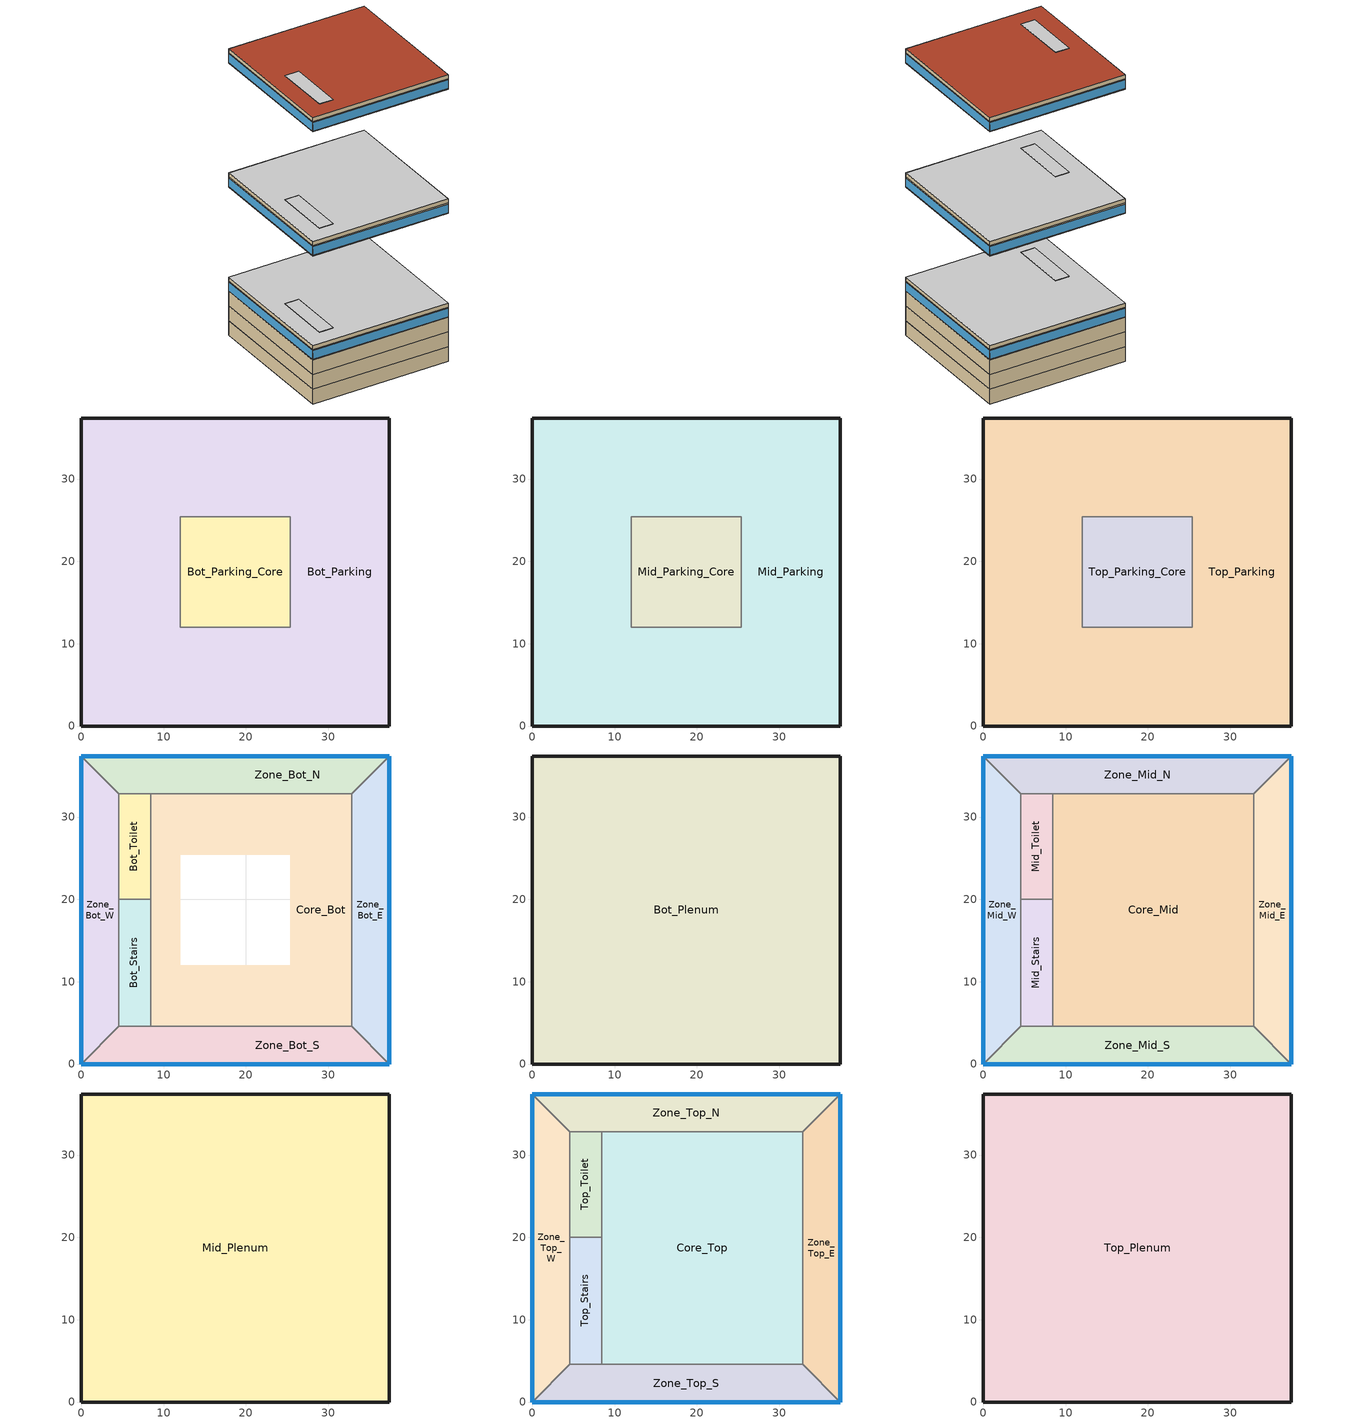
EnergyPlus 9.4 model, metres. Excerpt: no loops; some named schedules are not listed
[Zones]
Bot_Parking
 floor ground (SGP_Car_Park_Floor): 0,0 0,37.42 12,37.42 12,0 z0; 25.42,0 25.42,37.42 37.42,37.42 37.42,0 z0; 12,25.42 12,37.42 25.42,37.42 25.42,25.42 z0; 12,0 12,12 25.42,12 25.42,0 z0
 wall outside (SGP_Car_Park_Wall): 0,0 37.42,0 37.42,37.42 0,37.42 0,0 z0:4
 wall to Bot_Parking_Core (SGP_Infrared_Wall): 12,12 25.42,12 25.42,25.42 12,25.42 12,12 z0:4
 ceiling to Mid_Parking (SGP_Car_Park_Floor): 0,37.42 0,0 12,0 12,37.42 z4; 25.42,37.42 25.42,0 37.42,0 37.42,37.42 z4; 12,12 12,0 25.42,0 25.42,12 z4; 12,37.42 12,25.42 25.42,25.42 25.42,37.42 z4
Bot_Parking_Core
 floor ground (SGP_Car_Park_Floor): 12,12 12,25.42 25.42,25.42 25.42,12 z0
 wall to Bot_Parking (SGP_Infrared_Wall): 12,12 25.42,12 25.42,25.42 12,25.42 12,12 z0:4
 ceiling to Mid_Parking (SGP_Car_Park_Floor): 12,25.42 12,12 25.42,12 25.42,25.42 z4
Mid_Parking
 floor to Bot_Parking (SGP_Car_Park_Floor): 0,0 0,37.42 12,37.42 12,0 z4; 25.42,0 25.42,37.42 37.42,37.42 37.42,0 z4; 12,25.42 12,37.42 25.42,37.42 25.42,25.42 z4; 12,0 12,12 25.42,12 25.42,0 z4
 wall outside (SGP_Car_Park_Wall): 0,0 37.42,0 37.42,37.42 0,37.42 0,0 z4:8
 wall to Mid_Parking_Core (SGP_Infrared_Wall): 12,12 25.42,12 25.42,25.42 12,25.42 12,12 z4:8
 ceiling to Top_Parking (SGP_Car_Park_Floor): 0,37.42 0,0 12,0 12,37.42 z8; 25.42,37.42 25.42,0 37.42,0 37.42,37.42 z8; 12,12 12,0 25.42,0 25.42,12 z8; 12,37.42 12,25.42 25.42,25.42 25.42,37.42 z8
Mid_Parking_Core
 floor to Bot_Parking (SGP_Car_Park_Floor): 12,12 12,25.42 25.42,25.42 25.42,12 z4
 wall to Mid_Parking (SGP_Infrared_Wall): 12,12 25.42,12 25.42,25.42 12,25.42 12,12 z4:8
 ceiling to Top_Parking (SGP_Car_Park_Floor): 12,25.42 12,12 25.42,12 25.42,25.42 z8
Top_Parking
 floor to Mid_Parking (SGP_Car_Park_Floor): 0,0 0,37.42 12,37.42 12,0 z8; 25.42,0 25.42,37.42 37.42,37.42 37.42,0 z8; 12,25.42 12,37.42 25.42,37.42 25.42,25.42 z8; 12,0 12,12 25.42,12 25.42,0 z8
 wall outside (SGP_Car_Park_Wall): 0,0 37.42,0 37.42,37.42 0,37.42 0,0 z8:12
 wall to Top_Parking_Core (SGP_Infrared_Wall): 12,12 25.42,12 25.42,25.42 12,25.42 12,12 z8:12
Top_Parking_Core
 floor to Mid_Parking (SGP_Car_Park_Floor): 12,12 12,25.42 25.42,25.42 25.42,12 z8
 wall to Top_Parking (SGP_Infrared_Wall): 12,12 25.42,12 25.42,25.42 12,25.42 12,12 z8:12
 ceiling to Core_Bot (SGP_Car_Park_Floor): 12,25.42 12,12 25.42,12 25.42,25.42 z12
Core_Bot
 floor to Top_Parking (SGP_Floor_Radiant): 12,32.84 12,4.57 8.46,4.57 8.46,32.84 z12; 32.84,32.84 32.84,4.57 25.42,4.57 25.42,32.84 z12; 25.42,12 25.42,4.57 12,4.57 12,12 z12; 25.42,32.84 25.42,25.42 12,25.42 12,32.84 z12
 wall to Zone_Bot_S (SGP_Infrared_Wall): 8.46,4.57 32.84,4.57 z12:14.8
 wall to Zone_Bot_N (SGP_Infrared_Wall): 32.84,32.84 8.46,32.84 z12:14.8
 wall to Zone_Bot_E (SGP_Infrared_Wall): 32.84,4.57 32.84,32.84 z12:14.8
 ceiling to Bot_Plenum (SGP_Drop_Ceiling_Radiant): 8.46,32.84 8.46,4.57 32.84,4.57 32.84,32.84 z14.8
Zone_Bot_N
 floor to Top_Parking (SGP_Floor_Radiant): 37.42,37.42 32.84,32.84 16.08,32.84 16.08,37.42 z12; 16.08,37.42 16.08,32.84 4.57,32.84 0,37.42 z12
 wall outside (SGP_Exterior_Wall): 37.42,37.42 0,37.42 z12:14.8
 wall to Zone_Bot_W (SGP_Infrared_Wall): 0,37.42 4.57,32.84 z12:14.8
 wall to Zone_Bot_E (SGP_Infrared_Wall): 32.84,32.84 37.42,37.42 z12:14.8
 window (SGP_SinglepaneWindow): 37.42,37.42 0,37.42 z12.2:14.5
 ceiling to Bot_Plenum (SGP_Drop_Ceiling_Radiant): 0,37.42 4.57,32.84 32.84,32.84 37.42,37.42 z14.8
Zone_Bot_E
 floor to Top_Parking (SGP_Floor_Radiant): 37.42,37.42 37.42,0 32.84,4.57 32.84,32.84 z12
 wall outside (SGP_Exterior_Wall): 37.42,0 37.42,37.42 z12:14.8
 wall to Zone_Bot_S (SGP_Infrared_Wall): 32.84,4.57 37.42,0 z12:14.8
 window (SGP_DoublepaneWindow): 37.42,0 37.42,37.42 z12.2:14.5
 ceiling to Bot_Plenum (SGP_Drop_Ceiling_Radiant): 32.84,32.84 32.84,4.57 37.42,0 37.42,37.42 z14.8
Zone_Bot_S
 floor to Top_Parking (SGP_Floor_Radiant): 16.08,4.57 16.08,0 0,0 4.57,4.57 z12; 32.84,4.57 37.42,0 16.08,0 16.08,4.57 z12
 wall outside (SGP_Exterior_Wall): 0,0 37.42,0 z12:14.8
 wall to Zone_Bot_W (SGP_Infrared_Wall): 4.57,4.57 0,0 z12:14.8
 window (SGP_SinglepaneWindow): 0,0 37.42,0 z12.2:14.5
 ceiling to Bot_Plenum (SGP_Drop_Ceiling_Radiant): 4.57,4.57 0,0 37.42,0 32.84,4.57 z14.8
Zone_Bot_W
 floor to Top_Parking (SGP_Floor_Radiant): 4.57,32.84 4.57,4.57 0,0 0,37.42 z12
 wall outside (SGP_Exterior_Wall): 0,37.42 0,0 z12:14.8
 window (SGP_DoublepaneWindow): 0,37.42 0,0 z12.2:14.5
 ceiling to Bot_Plenum (SGP_Drop_Ceiling_Radiant): 0,37.42 0,0 4.57,4.57 4.57,32.84 z14.8
Bot_Toilet
 floor to Top_Parking (SGP_Floor): 8.46,32.84 8.46,19.99 4.57,19.99 4.57,32.84 z12
 wall to Bot_Stairs (SGP_Brick_Wall): 4.57,19.99 8.46,19.99 z12:14.8
 wall to Zone_Bot_N (SGP_Brick_Wall): 8.46,32.84 4.57,32.84 z12:14.8
 wall to Core_Bot (SGP_Brick_Wall): 8.46,19.99 8.46,32.84 z12:14.8
 wall to Zone_Bot_W (SGP_Brick_Wall): 4.57,32.84 4.57,19.99 z12:14.8
 ceiling to Bot_Plenum (SGP_Ceiling): 4.57,32.84 4.57,19.99 8.46,19.99 8.46,32.84 z14.8
Bot_Stairs
 floor to Top_Parking (SGP_Floor): 8.46,19.99 8.46,4.57 4.57,4.57 4.57,19.99 z12
 wall to Zone_Bot_S (SGP_Brick_Wall): 4.57,4.57 8.46,4.57 z12:14.8
 wall to Core_Bot (SGP_Brick_Wall): 8.46,4.57 8.46,19.99 z12:14.8
 wall to Zone_Bot_W (SGP_Brick_Wall): 4.57,19.99 4.57,4.57 z12:14.8
 wall to Bot_Plenum (SGP_Brick_Wall): 4.57,4.57 8.46,4.57 8.46,19.99 4.57,19.99 4.57,4.57 z14.8:15.9
 ceiling to Bot_Plenum (SGP_Ceiling): 4.57,19.99 4.57,4.57 8.46,4.57 8.46,19.99 z15.9
Bot_Plenum
 wall outside (SGP_Exterior_Wall): 37.42,37.42 0,37.42 0,0 37.42,0 37.42,37.42 z14.8:15.9
 ceiling adiabatic (SGP_Ceiling): 0,37.42 0,0 37.42,0 37.42,37.42 z15.9
Core_Mid
 floor adiabatic (SGP_Floor_Radiant): 32.84,32.84 32.84,4.57 8.46,4.57 8.46,32.84 z40.46
 wall to Zone_Mid_S (SGP_Infrared_Wall): 8.46,4.57 32.84,4.57 z40.46:43.26
 wall to Zone_Mid_N (SGP_Infrared_Wall): 32.84,32.84 8.46,32.84 z40.46:43.26
 wall to Zone_Mid_E (SGP_Infrared_Wall): 32.84,4.57 32.84,32.84 z40.46:43.26
 ceiling to Mid_Plenum (SGP_Drop_Ceiling_Radiant): 8.46,32.84 8.46,4.57 32.84,4.57 32.84,32.84 z43.26
Zone_Mid_N
 floor adiabatic (SGP_Floor_Radiant): 37.42,37.42 32.84,32.84 4.57,32.84 0,37.42 z40.46
 wall outside (SGP_Exterior_Wall): 37.42,37.42 0,37.42 z40.46:43.26
 wall to Zone_Mid_W (SGP_Infrared_Wall): 0,37.42 4.57,32.84 z40.46:43.26
 wall to Zone_Mid_E (SGP_Infrared_Wall): 32.84,32.84 37.42,37.42 z40.46:43.26
 window (SGP_SinglepaneWindow): 37.42,37.42 0,37.42 z40.66:42.96
 ceiling to Mid_Plenum (SGP_Drop_Ceiling_Radiant): 0,37.42 4.57,32.84 32.84,32.84 37.42,37.42 z43.26
Zone_Mid_E
 floor adiabatic (SGP_Floor_Radiant): 37.42,37.42 37.42,0 32.84,4.57 32.84,32.84 z40.46
 wall outside (SGP_Exterior_Wall): 37.42,0 37.42,37.42 z40.46:43.26
 wall to Zone_Mid_S (SGP_Infrared_Wall): 32.84,4.57 37.42,0 z40.46:43.26
 window (SGP_DoublepaneWindow): 37.42,0 37.42,37.42 z40.66:42.96
 ceiling to Mid_Plenum (SGP_Drop_Ceiling_Radiant): 32.84,32.84 32.84,4.57 37.42,0 37.42,37.42 z43.26
Zone_Mid_S
 floor adiabatic (SGP_Floor_Radiant): 32.84,4.57 37.42,0 0,0 4.57,4.57 z40.46
 wall outside (SGP_Exterior_Wall): 0,0 37.42,0 z40.46:43.26
 wall to Zone_Mid_W (SGP_Infrared_Wall): 4.57,4.57 0,0 z40.46:43.26
 window (SGP_SinglepaneWindow): 0,0 37.42,0 z40.66:42.96
 ceiling to Mid_Plenum (SGP_Drop_Ceiling_Radiant): 4.57,4.57 0,0 37.42,0 32.84,4.57 z43.26
Zone_Mid_W
 floor adiabatic (SGP_Floor_Radiant): 4.57,32.84 4.57,4.57 0,0 0,37.42 z40.46
 wall outside (SGP_Exterior_Wall): 0,37.42 0,0 z40.46:43.26
 window (SGP_DoublepaneWindow): 0,37.42 0,0 z40.66:42.96
 ceiling to Mid_Plenum (SGP_Drop_Ceiling_Radiant): 0,37.42 0,0 4.57,4.57 4.57,32.84 z43.26
Mid_Toilet
 floor adiabatic (SGP_Floor): 8.46,32.84 8.46,19.99 4.57,19.99 4.57,32.84 z40.46
 wall to Mid_Stairs (SGP_Brick_Wall): 4.57,19.99 8.46,19.99 z40.46:43.26
 wall to Zone_Mid_N (SGP_Brick_Wall): 8.46,32.84 4.57,32.84 z40.46:43.26
 wall to Core_Mid (SGP_Brick_Wall): 8.46,19.99 8.46,32.84 z40.46:43.26
 wall to Zone_Mid_W (SGP_Brick_Wall): 4.57,32.84 4.57,19.99 z40.46:43.26
 ceiling to Mid_Plenum (SGP_Ceiling): 4.57,32.84 4.57,19.99 8.46,19.99 8.46,32.84 z43.26
Mid_Stairs
 floor adiabatic (SGP_Floor): 8.46,19.99 8.46,4.57 4.57,4.57 4.57,19.99 z40.46
 wall to Zone_Mid_S (SGP_Brick_Wall): 4.57,4.57 8.46,4.57 z40.46:43.26
 wall to Core_Mid (SGP_Brick_Wall): 8.46,4.57 8.46,19.99 z40.46:43.26
 wall to Zone_Mid_W (SGP_Brick_Wall): 4.57,19.99 4.57,4.57 z40.46:43.26
 wall to Mid_Plenum (SGP_Brick_Wall): 4.57,4.57 8.46,4.57 8.46,19.99 4.57,19.99 4.57,4.57 z43.26:44.36
 ceiling to Mid_Plenum (SGP_Ceiling): 4.57,19.99 4.57,4.57 8.46,4.57 8.46,19.99 z44.36
Mid_Plenum
 wall outside (SGP_Exterior_Wall): 37.42,37.42 0,37.42 0,0 37.42,0 37.42,37.42 z43.26:44.36
 ceiling adiabatic (SGP_Ceiling): 0,37.42 0,0 37.42,0 37.42,37.42 z44.36
Core_Top
 floor adiabatic (SGP_Floor_Radiant): 32.84,32.84 32.84,4.57 8.46,4.57 8.46,32.84 z74.4
 wall to Zone_Top_S (SGP_Infrared_Wall): 8.46,4.57 32.84,4.57 z74.4:77.2
 wall to Zone_Top_N (SGP_Infrared_Wall): 32.84,32.84 8.46,32.84 z74.4:77.2
 wall to Zone_Top_E (SGP_Infrared_Wall): 32.84,4.57 32.84,32.84 z74.4:77.2
 ceiling to Top_Plenum (SGP_Drop_Ceiling_Radiant): 8.46,32.84 8.46,4.57 32.84,4.57 32.84,32.84 z77.2
Zone_Top_N
 floor adiabatic (SGP_Floor_Radiant): 37.42,37.42 32.84,32.84 4.57,32.84 0,37.42 z74.4
 wall outside (SGP_Exterior_Wall): 37.42,37.42 0,37.42 z74.4:77.2
 wall to Zone_Top_W (SGP_Infrared_Wall): 0,37.42 4.57,32.84 z74.4:77.2
 wall to Zone_Top_E (SGP_Infrared_Wall): 32.84,32.84 37.42,37.42 z74.4:77.2
 window (SGP_SinglepaneWindow): 37.42,37.42 0,37.42 z74.6:76.9
 ceiling to Top_Plenum (SGP_Drop_Ceiling_Radiant): 0,37.42 4.57,32.84 32.84,32.84 37.42,37.42 z77.2
Zone_Top_E
 floor adiabatic (SGP_Floor_Radiant): 37.42,37.42 37.42,0 32.84,4.57 32.84,32.84 z74.4
 wall outside (SGP_Exterior_Wall): 37.42,0 37.42,37.42 z74.4:77.2
 wall to Zone_Top_S (SGP_Infrared_Wall): 32.84,4.57 37.42,0 z74.4:77.2
 window (SGP_DoublepaneWindow): 37.42,0 37.42,37.42 z74.6:76.9
 ceiling to Top_Plenum (SGP_Drop_Ceiling_Radiant): 32.84,32.84 32.84,4.57 37.42,0 37.42,37.42 z77.2
Zone_Top_S
 floor adiabatic (SGP_Floor_Radiant): 32.84,4.57 37.42,0 0,0 4.57,4.57 z74.4
 wall outside (SGP_Exterior_Wall): 0,0 37.42,0 z74.4:77.2
 wall to Zone_Top_W (SGP_Infrared_Wall): 4.57,4.57 0,0 z74.4:77.2
 window (SGP_SinglepaneWindow): 0,0 37.42,0 z74.6:76.9
 ceiling to Top_Plenum (SGP_Drop_Ceiling_Radiant): 4.57,4.57 0,0 37.42,0 32.84,4.57 z77.2
Zone_Top_W
 floor adiabatic (SGP_Floor_Radiant): 4.57,32.84 4.57,4.57 0,0 0,37.42 z74.4
 wall outside (SGP_Exterior_Wall): 0,37.42 0,0 z74.4:77.2
 window (SGP_DoublepaneWindow): 0,37.42 0,0 z74.6:76.9
 ceiling to Top_Plenum (SGP_Drop_Ceiling_Radiant): 0,37.42 0,0 4.57,4.57 4.57,32.84 z77.2
Top_Toilet
 floor adiabatic (SGP_Floor): 8.46,32.84 8.46,19.99 4.57,19.99 4.57,32.84 z74.4
 wall to Top_Stairs (SGP_Brick_Wall): 4.57,19.99 8.46,19.99 z74.4:77.2
 wall to Zone_Top_N (SGP_Brick_Wall): 8.46,32.84 4.57,32.84 z74.4:77.2
 wall to Core_Top (SGP_Brick_Wall): 8.46,19.99 8.46,32.84 z74.4:77.2
 wall to Zone_Top_W (SGP_Brick_Wall): 4.57,32.84 4.57,19.99 z74.4:77.2
 ceiling to Top_Plenum (SGP_Ceiling): 4.57,32.84 4.57,19.99 8.46,19.99 8.46,32.84 z77.2
Top_Stairs
 floor adiabatic (SGP_Floor): 8.46,19.99 8.46,4.57 4.57,4.57 4.57,19.99 z74.4
 wall to Zone_Top_S (SGP_Brick_Wall): 4.57,4.57 8.46,4.57 z74.4:77.2
 wall to Core_Top (SGP_Brick_Wall): 8.46,4.57 8.46,19.99 z74.4:77.2
 wall to Zone_Top_W (SGP_Brick_Wall): 4.57,19.99 4.57,4.57 z74.4:77.2
 wall to Top_Plenum (SGP_Brick_Wall): 4.57,4.57 8.46,4.57 8.46,19.99 4.57,19.99 4.57,4.57 z77.2:78.3
 ceiling to Top_Plenum (SGP_Ceiling): 4.57,19.99 4.57,4.57 8.46,4.57 8.46,19.99 z78.3
Top_Plenum
 wall outside (SGP_Exterior_Wall): 0,0 37.42,0 37.42,37.42 0,37.42 0,0 z77.2:78.3
 roof outside (SGP_Roof): 0,37.42 0,0 37.42,0 37.42,37.42 z78.3
[Building]
Large_Office: North Axis {deg}=0; Terrain=City; Loads Convergence Tolerance Value {W}=0.04; Temperature Convergence Tolerance Value {deltaC}=0.2; Solar Distribution=FullInteriorAndExterior; Maximum Number of Warmup Days=40; Minimum Number of Warmup Days=6
[Site:Location]
Singapore_SGP_Design_Conditions: Latitude {deg}=1.37; Longitude {deg}=103.98; Time Zone {hr}=8; Elevation {m}=16
[SizingPeriod:DesignDay] Day of Month=21; Day Type=SummerDesignDay; Maximum Dry-Bulb Temperature {C}=33.3; Daily Dry-Bulb Temperature Range {deltaC}=5.5; Dry-Bulb Temperature Range Modifier Type=DefaultMultipliers; Humidity Condition Type=Wetbulb; Wetbulb or DewPoint at Maximum Dry-Bulb {C}=27.8; Barometric Pressure {Pa}=101133; Wind Speed {m/s}=4.1; Wind Direction {deg}=30; Rain Indicator=No; Snow Indicator=No; Daylight Saving Time Indicator=No; Solar Model Indicator=ASHRAEtau; ASHRAE Clear Sky Optical Depth for Beam Irradiance (taub)=0.494; ASHRAE Clear Sky Optical Depth for Diffuse Irradiance (taud)=2.03
Name | Month
SGP_Design_Day_Feb | 2
SGP_Design_Day_Apr | 4
SGP_Design_Day_Jun | 6
SGP_Design_Day_Aug | 8
[Site:GroundTemperature:BuildingSurface]
27.55, 28.03, 28.32, 28.42, 28.26, 27.88, 27.4, 26.92, 26.59, 26.51, 26.68, 27.05
[Site:WaterMainsTemperature]
Calculation Method=Correlation; Annual Average Outdoor Air Temperature {C}=26.98; Maximum Difference In Monthly Average Outdoor Air Temperatures {deltaC}=1.7
[Material] Thermal Absorptance=0.9
Name | Roughness | Thickness {m} | Conductivity {W/m-K} | Density {kg/m3} | Specific Heat {J/kg-K} | Solar Absorptance | Visible Absorptance
SGP_Aluminum_Shadow_Box_3mm | Smooth | 0.003 | 211 | 2672 | 900 | 0.7 | 0.7
SGP_Concrete_200mm | MediumRough | 0.2 | 1.442 | 2400 | 832 | 0.7 | 0.7
SGP_Concrete_150mm | MediumRough | 0.15 | 1.442 | 2400 | 832 | 0.7 | 0.7
SGP_Concrete_100mm | MediumRough | 0.1 | 1.442 | 2400 | 832 | 0.7 | 0.7
SGP_Exp_Polystyrene_50mm | MediumSmooth | 0.05 | 0.035 | 16 | 1210 | 0.7 | 0.7
SGP_Semi_Rigid_Insulation_75mm | MediumSmooth | 0.075 | 0.0335 | 180 | 840 | 0.7 | 0.7
SGP_Wood_150mm | MediumRough | 0.15 | 0.125 | 608 | 1210 | 0.7 | 0.7
SGP_Gypsum_Board_15mm | MediumRough | 0.015 | 0.17 | 880 | 1090 | 0.7 | 0.7
SGP_Cement_Sand_Screed_50mm | MediumRough | 0.05 | 0.533 | 1568 | 991 | 0.7 | 0.7
SGP_Covered_Brick_100mm | Rough | 0.1 | 0.807 | 1760 | 843 | 0.7 | 0.7
SGP_Glass_6mm | Smooth | 0.006 | 1.053 | 2500 | 840 | 0.7 | 0.7
SGP_Floor_Finishing | Smooth | 0.0016 | 0.17 | 1922 | 1250 | 0.5 | 0.5
Metal_Panel | MediumSmooth | 0.005 | 62 | 7580 | 485 | 0.5 | 0.5
[Material:NoMass]
SGP_Carpet: Roughness=VeryRough; Thermal Resistance {m2-K/W}=0.217; Thermal Absorptance=0.9; Solar Absorptance=0.7; Visible Absorptance=0.7
[Material:InfraredTransparent]
SGP_IRTMaterial
[Material:AirGap]
SGP_Air_Gap_150mm: Thermal Resistance {m2-K/W}=0.16
[WindowMaterial:Glazing] Optical Data Type=SpectralAverage; Thickness {m}=0.006; Infrared Transmittance at Normal Incidence=0; Front Side Infrared Hemispherical Emissivity=0.84; Conductivity {W/m-K}=0.9; Dirt Correction Factor for Solar and Visible Transmittance=1; Solar Diffusing=No; Young's modulus {Pa}=7.2e+10; Poisson's ratio=0.22
Name | Solar Transmittance at Normal Incidence | Front Side Solar Reflectance at Normal Incidence | Back Side Solar Reflectance at Normal Incidence | Visible Transmittance at Normal Incidence | Front Side Visible Reflectance at Normal Incidence | Back Side Visible Reflectance at Normal Incidence | Back Side Infrared Hemispherical Emissivity
SGP_Ref_D_Tint_6mm | 0.3 | 0.14 | 0.36 | 0.25 | 0.18 | 0.45 | 0.82
SGP_Ref_B_Clear_Lo_6mm | 0.15 | 0.22 | 0.38 | 0.2 | 0.23 | 0.33 | 0.58
SGP_Clear_6mm | 0.775 | 0.071 | 0.071 | 0.881 | 0.08 | 0.08 | 0.84
[WindowMaterial:Gas]
SGP_Argon_13mm: Gas Type=Argon; Thickness {m}=0.013
[Construction]
SGP_Exterior_Wall: SGP_Glass_6mm, SGP_Air_Gap_150mm, SGP_Aluminum_Shadow_Box_3mm, SGP_Semi_Rigid_Insulation_75mm
SGP_Car_Park_Wall: SGP_Concrete_150mm
SGP_Car_Park_Floor: SGP_Concrete_200mm
SGP_Infrared_Wall: SGP_IRTMaterial
SGP_SinglepaneWindow: SGP_Ref_D_Tint_6mm
SGP_DoublepaneWindow: SGP_Ref_B_Clear_Lo_6mm, SGP_Argon_13mm, SGP_Clear_6mm
SGP_Floor: SGP_Concrete_100mm, SGP_Carpet
SGP_Ceiling: SGP_Carpet, SGP_Concrete_100mm
SGP_Brick_Wall: SGP_Covered_Brick_100mm
SGP_InteriorFurnishings: SGP_Wood_150mm
SGP_Roof: SGP_Cement_Sand_Screed_50mm, SGP_Exp_Polystyrene_50mm, SGP_Concrete_200mm
[Construction:InternalSource]
SGP_Floor_Radiant: 2, 2, 1, 0.1524, 0, SGP_Concrete_100mm, SGP_Gypsum_Board_15mm, SGP_Floor_Finishing
SGP_Drop_Ceiling_Radiant: 1, 1, 1, 0.1524, 0, SGP_Semi_Rigid_Insulation_75mm, Metal_Panel
[Zone]
Name | Type | Multiplier | Ceiling Height {m} | Volume {m3} | Floor Area {m2} | Part of Total Floor Area
Core_Bot; Core_Top; Zone_Bot_N; Zone_Bot_E; Zone_Bot_S; Zone_Bot_W; Zone_Top_N; Zone_Top_E; Zone_Top_S; Zone_Top_W; Bot_Toilet; Bot_Stairs; Top_Toilet; Top_Stairs | 1 | 1 | AutoCalculate | AutoCalculate | AutoCalculate | Yes
Core_Mid; Zone_Mid_N; Zone_Mid_E; Zone_Mid_S; Zone_Mid_W; Mid_Toilet; Mid_Stairs | 1 | 15 | AutoCalculate | AutoCalculate | AutoCalculate | Yes
Bot_Plenum; Top_Plenum |  | 1 | AutoCalculate | 1474 | 1340 | No
Mid_Plenum |  | 15 | AutoCalculate | 1474 | 1340 | No
Bot_Parking; Mid_Parking; Top_Parking | 1 | 1 | 3.8 | 4758 | 1220 | No
Bot_Parking_Core; Mid_Parking_Core; Top_Parking_Core | 1 | 1 | 3.8 | 702 | 180 | No
[InternalMass] Construction=SGP_InteriorFurnishings
Name | Zone or ZoneList | Surface Area {m2}
Core_Bot_InternalMass | Core_Bot | 1683.89
Core_Mid_InternalMass | Core_Mid | 1683.89
Core_Top_InternalMass | Core_Top | 1683.89
Zone_Bot_N_InternalMass | Zone_Bot_N | 324.028
Zone_Bot_E_InternalMass | Zone_Bot_E | 324.028
Zone_Bot_S_InternalMass | Zone_Bot_S | 324.028
Zone_Bot_W_InternalMass | Zone_Bot_W | 324.028
Zone_Mid_N_InternalMass | Zone_Mid_N | 324.028
Zone_Mid_E_InternalMass | Zone_Mid_E | 324.028
Zone_Mid_S_InternalMass | Zone_Mid_S | 324.028
Zone_Mid_W_InternalMass | Zone_Mid_W | 324.028
Zone_Top_N_InternalMass | Zone_Top_N | 324.028
Zone_Top_E_InternalMass | Zone_Top_E | 324.028
Zone_Top_S_InternalMass | Zone_Top_S | 324.028
Zone_Top_W_InternalMass | Zone_Top_W | 324.028
[People] Number of People Schedule=Sch_Occupancy; Number of People Calculation Method=Area/Person; Zone Floor Area per Person {m2/person}=10; Fraction Radiant=0.58; Sensible Heat Fraction=AutoCalculate; Activity Level Schedule=Sch_Activity; Enable ASHRAE 55 Comfort Warnings=No; Mean Radiant Temperature Calculation Type=ZoneAveraged; Work Efficiency Schedule=Sch_Work_Eff; Clothing Insulation Calculation Method=ClothingInsulationSchedule; Clothing Insulation Schedule=Sch_Clothing; Air Velocity Schedule=Sch_Air_Velo; Thermal Comfort Model 1 Type=Fanger
Name | Zone or ZoneList
Core_Bot | Core_Bot
Core_Mid | Core_Mid
Core_Top | Core_Top
Zone_Bot_N | Zone_Bot_N
Zone_Bot_E | Zone_Bot_E
Zone_Bot_S | Zone_Bot_S
Zone_Bot_W | Zone_Bot_W
Zone_Mid_N | Zone_Mid_N
Zone_Mid_E | Zone_Mid_E
Zone_Mid_S | Zone_Mid_S
Zone_Mid_W | Zone_Mid_W
Zone_Top_N | Zone_Top_N
Zone_Top_E | Zone_Top_E
Zone_Top_S | Zone_Top_S
Zone_Top_W | Zone_Top_W
[Lights] Design Level Calculation Method=Watts/Area; Return Air Fraction=0; Fraction Radiant=0.37; Fraction Visible=0.18; Fraction Replaceable=1; Return Air Fraction Calculated from Plenum Temperature=No; Return Air Fraction Function of Plenum Temperature Coefficient 1=0; Return Air Fraction Function of Plenum Temperature Coefficient 2 {1/K}=0
Name | Zone or ZoneList | Schedule | Watts per Zone Floor Area {W/m2}
Core_Bot_Lights | Core_Bot | Sch_Lighting_Offices&Toilets | 12
Core_Mid_Lights | Core_Mid | Sch_Lighting_Offices&Toilets | 12
Core_Top_Lights | Core_Top | Sch_Lighting_Offices&Toilets | 12
Zone_Bot_N_Lights | Zone_Bot_N | Sch_Lighting_Offices&Toilets | 12
Zone_Bot_E_Lights | Zone_Bot_E | Sch_Lighting_Offices&Toilets | 12
Zone_Bot_S_Lights | Zone_Bot_S | Sch_Lighting_Offices&Toilets | 12
Zone_Bot_W_Lights | Zone_Bot_W | Sch_Lighting_Offices&Toilets | 12
Zone_Mid_N_Lights | Zone_Mid_N | Sch_Lighting_Offices&Toilets | 12
Zone_Mid_E_Lights | Zone_Mid_E | Sch_Lighting_Offices&Toilets | 12
Zone_Mid_S_Lights | Zone_Mid_S | Sch_Lighting_Offices&Toilets | 12
Zone_Mid_W_Lights | Zone_Mid_W | Sch_Lighting_Offices&Toilets | 12
Zone_Top_N_Lights | Zone_Top_N | Sch_Lighting_Offices&Toilets | 12
Zone_Top_E_Lights | Zone_Top_E | Sch_Lighting_Offices&Toilets | 12
Zone_Top_S_Lights | Zone_Top_S | Sch_Lighting_Offices&Toilets | 12
Zone_Top_W_Lights | Zone_Top_W | Sch_Lighting_Offices&Toilets | 12
Bot_Parking_Lights | Bot_Parking | Sch_Lighting_Carpark | 3
Bot_Parking_Core_Lights | Bot_Parking_Core | Sch_Lighting_Carpark | 3
Mid_Parking_Lights | Mid_Parking | Sch_Lighting_Carpark | 3
Mid_Parking_Core_Lights | Mid_Parking_Core | Sch_Lighting_Carpark | 3
Top_Parking_Lights | Top_Parking | Sch_Lighting_Carpark | 3
Top_Parking_Core_Lights | Top_Parking_Core | Sch_Lighting_Carpark | 3
Bot_Stairs_Lights | Bot_Stairs | Sch_Lighting_Staircase | 6
Mid_Stairs_Lights | Mid_Stairs | Sch_Lighting_Staircase | 6
Top_Stairs_Lights | Top_Stairs | Sch_Lighting_Staircase | 6
Bot_Toilet_Lights | Bot_Toilet | Sch_Lighting_Offices&Toilets | 10
Mid_Toilet_Lights | Mid_Toilet | Sch_Lighting_Offices&Toilets | 10
Top_Toilet_Lights | Top_Toilet | Sch_Lighting_Offices&Toilets | 10
[ElectricEquipment] Design Level Calculation Method=Watts/Area; Fraction Latent=0; Fraction Radiant=0.3; Fraction Lost=0
Name | Zone or ZoneList | Schedule | Watts per Zone Floor Area {W/m2}
Core_Bot_MiscPlug_Equip | Core_Bot | Sch_Equipment | 14
Core_Mid_MiscPlug_Equip | Core_Mid | Sch_Equipment | 14
Core_Top_MiscPlug_Equip | Core_Top | Sch_Equipment | 14
Zone_Bot_N_MiscPlug_Equip | Zone_Bot_N | Sch_Equipment | 14
Zone_Bot_E_MiscPlug_Equip | Zone_Bot_E | Sch_Equipment | 14
Zone_Bot_S_MiscPlug_Equip | Zone_Bot_S | Sch_Equipment | 14
Zone_Bot_W_MiscPlug_Equip | Zone_Bot_W | Sch_Equipment | 14
Zone_Mid_N_MiscPlug_Equip | Zone_Mid_N | Sch_Equipment | 14
Zone_Mid_E_MiscPlug_Equip | Zone_Mid_E | Sch_Equipment | 14
Zone_Mid_S_MiscPlug_Equip | Zone_Mid_S | Sch_Equipment | 14
Zone_Mid_W_MiscPlug_Equip | Zone_Mid_W | Sch_Equipment | 14
Zone_Top_N_MiscPlug_Equip | Zone_Top_N | Sch_Equipment | 14
Zone_Top_E_MiscPlug_Equip | Zone_Top_E | Sch_Equipment | 14
Zone_Top_S_MiscPlug_Equip | Zone_Top_S | Sch_Equipment | 14
Zone_Top_W_MiscPlug_Equip | Zone_Top_W | Sch_Equipment | 14
Core_Bot_Personal_Fans | Core_Bot | Sch_Occupancy | 0.5
Core_Mid_Personal_Fans | Core_Mid | Sch_Occupancy | 0.5
Core_Top_Personal_Fans | Core_Top | Sch_Occupancy | 0.5
Zone_Bot_N_Personal_Fans | Zone_Bot_N | Sch_Occupancy | 0.5
Zone_Bot_E_Personal_Fans | Zone_Bot_E | Sch_Occupancy | 0.5
Zone_Bot_S_Personal_Fans | Zone_Bot_S | Sch_Occupancy | 0.5
Zone_Bot_W_Personal_Fans | Zone_Bot_W | Sch_Occupancy | 0.5
Zone_Mid_N_Personal_Fans | Zone_Mid_N | Sch_Occupancy | 0.5
Zone_Mid_E_Personal_Fans | Zone_Mid_E | Sch_Occupancy | 0.5
Zone_Mid_S_Personal_Fans | Zone_Mid_S | Sch_Occupancy | 0.5
Zone_Mid_W_Personal_Fans | Zone_Mid_W | Sch_Occupancy | 0.5
Zone_Top_N_Personal_Fans | Zone_Top_N | Sch_Occupancy | 0.5
Zone_Top_E_Personal_Fans | Zone_Top_E | Sch_Occupancy | 0.5
Zone_Top_S_Personal_Fans | Zone_Top_S | Sch_Occupancy | 0.5
Zone_Top_W_Personal_Fans | Zone_Top_W | Sch_Occupancy | 0.5
[ZoneInfiltration:DesignFlowRate] Schedule=Sch_Infiltration; Design Flow Rate Calculation Method=AirChanges/Hour; Air Changes per Hour {1/hr}=0.2; Constant Term Coefficient=1; Temperature Term Coefficient=0; Velocity Term Coefficient=0; Velocity Squared Term Coefficient=0
Name | Zone or ZoneList
Zone_Bot_N_Infiltration | Zone_Bot_N
Zone_Bot_S_Infiltration | Zone_Bot_S
Zone_Mid_N_Infiltration | Zone_Mid_N
Zone_Mid_S_Infiltration | Zone_Mid_S
Zone_Top_N_Infiltration | Zone_Top_N
Zone_Top_S_Infiltration | Zone_Top_S
Zone_Bot_E_Infiltration | Zone_Bot_E
Zone_Bot_W_Infiltration | Zone_Bot_W
Zone_Mid_E_Infiltration | Zone_Mid_E
Zone_Mid_W_Infiltration | Zone_Mid_W
Zone_Top_E_Infiltration | Zone_Top_E
Zone_Top_W_Infiltration | Zone_Top_W
[ZoneVentilation:DesignFlowRate] Design Flow Rate Calculation Method=AirChanges/Hour; Velocity Squared Term Coefficient=0; Minimum Indoor Temperature {C}=-100; Maximum Indoor Temperature {C}=100; Delta Temperature {deltaC}=-100; Minimum Outdoor Temperature {C}=-100
Name | Zone or ZoneList | Schedule | Air Changes per Hour {1/hr} | Ventilation Type | Fan Pressure Rise {Pa} | Fan Total Efficiency | Constant Term Coefficient | Temperature Term Coefficient | Velocity Term Coefficient | Maximum Outdoor Temperature {C} | Maximum Wind Speed {m/s}
Bot_Parking_Core_Exhaust_Fan | Bot_Parking_Core | Sch_Always_On | 1.2 | Exhaust | 800 | 0.65 | 1 | 0 | 0 | 100 | 40
Bot_Parking_Natural_Vent | Bot_Parking | Sch_Always_On | 6 | Natural | 0 | 1 | 0.606 | 0.0202 | 0.000598 | 100 | 40
Mid_Parking_Core_Exhaust_Fan | Mid_Parking_Core | Sch_Always_On | 1.2 | Exhaust | 800 | 0.65 | 1 | 0 | 0 | 100 | 40
Mid_Parking_Natural_Vent | Mid_Parking | Sch_Always_On | 6 | Natural | 0 | 1 | 0.606 | 0.0202 | 0.000598 | 100 | 40
Top_Parking_Core_Exhaust_Fan | Top_Parking_Core | Sch_Always_On | 1.2 | Exhaust | 800 | 0.65 | 1 | 0 | 0 | 100 | 40
Top_Parking_Natural_Vent | Top_Parking | Sch_Always_On | 6 | Natural | 0 | 1 | 0.606 | 0.0202 | 0.000598 | 100 | 40
Bot_Stairs_Ventilation | Bot_Stairs | Sch_ACMV | 4 | Exhaust | 600 | 0.65 | 1 | 0 | 0 | 100 | 40
Mid_Stairs_Ventilation | Mid_Stairs | Sch_ACMV | 4 | Exhaust | 9000 | 0.65 | 1 | 0 | 0 | 100 | 40
Top_Stairs_Ventilation | Top_Stairs | Sch_ACMV | 4 | Exhaust | 600 | 0.65 | 1 | 0 | 0 | 100 | 40
NatVent_Core_Bot | Core_Bot | Sch_ACMV | 5 | natural | 0 | 1 | 1 | 0 | 0 | 30
NatVent_Core_Mid | Core_Mid | Sch_ACMV | 5 | natural | 0 | 1 | 1 | 0 | 0 | 30
NatVent_Core_Top | Core_Top | Sch_ACMV | 5 | natural | 0 | 1 | 1 | 0 | 0 | 30
NatVent_Zone_Bot_N | Zone_Bot_N | Sch_ACMV | 5 | natural | 0 | 1 | 1 | 0 | 0 | 30
NatVent_Zone_Bot_E | Zone_Bot_E | Sch_ACMV | 5 | natural | 0 | 1 | 1 | 0 | 0 | 30
NatVent_Zone_Bot_S | Zone_Bot_S | Sch_ACMV | 5 | natural | 0 | 1 | 1 | 0 | 0 | 30
NatVent_Zone_Bot_W | Zone_Bot_W | Sch_ACMV | 5 | natural | 0 | 1 | 1 | 0 | 0 | 30
NatVent_Zone_Mid_N | Zone_Mid_N | Sch_ACMV | 5 | natural | 0 | 1 | 1 | 0 | 0 | 30
NatVent_Zone_Mid_E | Zone_Mid_E | Sch_ACMV | 5 | natural | 0 | 1 | 1 | 0 | 0 | 30
NatVent_Zone_Mid_S | Zone_Mid_S | Sch_ACMV | 5 | natural | 0 | 1 | 1 | 0 | 0 | 30
NatVent_Zone_Mid_W | Zone_Mid_W | Sch_ACMV | 5 | natural | 0 | 1 | 1 | 0 | 0 | 30
NatVent_Zone_Top_N | Zone_Top_N | Sch_ACMV | 5 | natural | 0 | 1 | 1 | 0 | 0 | 30
NatVent_Zone_Top_E | Zone_Top_E | Sch_ACMV | 5 | natural | 0 | 1 | 1 | 0 | 0 | 30
NatVent_Zone_Top_S | Zone_Top_S | Sch_ACMV | 5 | natural | 0 | 1 | 1 | 0 | 0 | 30
NatVent_Zone_Top_W | Zone_Top_W | Sch_ACMV | 5 | natural | 0 | 1 | 1 | 0 | 0 | 30
[ZoneMixing] Schedule=Sch_ACMV; Design Flow Rate Calculation Method=Flow/Zone; Design Flow Rate {m3/s}=0.388889; Delta Temperature {deltaC}=0
Name | Zone | Source Zone
Bot_Toilet_Mixing | Bot_Toilet | Core_Bot
Mid_Toilet_Mixing | Mid_Toilet | Core_Mid
Top_Toilet_Mixing | Top_Toilet | Core_Top
[ZoneCrossMixing] Schedule=Sch_Always_On; Design Flow Rate Calculation Method=AirChanges/Hour; Air Changes per Hour {1/hr}=1.2; Delta Temperature {deltaC}=0
Name | Zone | Source Zone
Bot_Parking_Core_CrossMix | Bot_Parking_Core | Bot_Parking
Mid_Parking_Core_CrossMix | Mid_Parking_Core | Mid_Parking
Top_Parking_Core_CrossMix | Top_Parking_Core | Top_Parking
[Exterior:Lights] Control Option=ScheduleNameOnly
Name | Schedule | Design Level {W}
Exterior_Facade_Lights | Sch_ExteriorFacadeLights | 18228
Exterior_Walkway_Lights | Sch_ExteriorWalkwayLights | 4000
[Exterior:FuelEquipment] Fuel Use Type=electricity
Name | Schedule | Design Level {W}
Misc_Pumps | Sch_MiscPumps | 2933.3
LiFTs | Sch_LiFTs | 270000
ElecRoomVent | Sch_Always_On | 12000
MechRoomVent | Sch_Chiller | 16000
[Zone equipment]
Bot_Toilet: Bot_Toilet_Exhaust_Fan
Mid_Toilet: Mid_Toilet_Exhaust_Fan
Top_Toilet: Top_Toilet_Exhaust_Fan
[AirLoopHVAC:ReturnPlenum]
Name | Zone
Groundfloor_Return_Plenum | Bot_Plenum
Midfloor_Return_Plenum | Mid_Plenum
Topfloor_Return_Plenum | Top_Plenum
[Schedule:Compact]
Sch_Always_On; Sch_MiscPumps: Through: 12/31, For: AllDays, Until: 24:00, 1
Sch_Activity: Through: 12/31, For: AllDays, Until: 24:00, 130
Sch_Work_Eff: Through: 12/31, For: AllDays, Until: 24:00, 0
Sch_Air_Velo: Through: 12/31, For: AllDays, Until: 24:00, 0.3
Sch_Clothing: Through: 04/30, For: AllDays, Until: 24:00, 0.5, Through: 09/30, For: AllDays, Until: 24:00, 0.5, Through: 12/31, For: AllDays, Until: 24:00, 0.5
Sch_ACMV: Through: 12/31, For: Weekdays, Until: 01:00, 0, Until: 02:00, 0, Until: 03:00, 0, Until: 04:00, 0, Until: 05:00, 0, Until: 06:00, 0, Until: 07:00, 0, Until: 08:00, 1, Until: 09:00, 1, Until: 10:00, 1, Until: 11:00, 1, Until: 12:00, 1, Until: 13:00, 1, Until: 14:00, 1, Until: 15:00, 1, Until: 16:00, 1, Until: 17:00, 1, Until: 18:00, 1, Until: 19:00, 0, Until: 20:00, 0, Until: 21:00, 0, Until: 22:00, 0, Until: 23:00, 0, Until: 24:00, 0, For: Saturday, Until: 01:00, 0, Until: 02:00, 0, Until: 03:00, 0, Until: 04:00, 0, Until: 05:00, 0, Until: 06:00, 0, Until: 07:00, 0, Until: 08:00, 1, Until: 09:00, 1, Until: 10:00, 1, Until: 11:00, 1, Until: 12:00, 1, Until: 13:00, 1, Until: 14:00, 0, Until: 15:00, 0, Until: 16:00, 0, Until: 17:00, 0, Until: 18:00, 0, Until: 19:00, 0, Until: 20:00, 0, Until: 21:00, 0, Until: 22:00, 0, Until: 23:00, 0, Until: 24:00, 0, For: Sunday Holiday, Until: 01:00, 0, Until: 02:00, 0, Until: 03:00, 0, Until: 04:00, 0, Until: 05:00, 0, Until: 06:00, 0, Until: 07:00, 0, Until: 08:00, 0, Until: 09:00, 0, Until: 10:00, 0, Until: 11:00, 0, Until: 12:00, 0, Until: 13:00, 0, Until: 14:00, 0, Until: 15:00, 0, Until: 16:00, 0, Until: 17:00, 0, Until: 18:00, 0, Until: 19:00, 0, Until: 20:00, 0, Until: 21:00, 0, Until: 22:00, 0, Until: 23:00, 0, Until: 24:00, 0, For: SummerDesignDay AllOtherDays, Until: 01:00, 0, Until: 02:00, 0, Until: 03:00, 0, Until: 04:00, 0, Until: 05:00, 0, Until: 06:00, 0, Until: 07:00, 0, Until: 08:00, 1, Until: 09:00, 1, Until: 10:00, 1, Until: 11:00, 1, Until: 12:00, 1, Until: 13:00, 1, Until: 14:00, 1, Until: 15:00, 1, Until: 16:00, 1, Until: 17:00, 1, Until: 18:00, 1, Until: 19:00, 0, Until: 20:00, 0, Until: 21:00, 0, Until: 22:00, 0, Until: 23:00, 0, Until: 24:00, 0
Sch_Occupancy: Through: 12/31, For: Weekdays, Until: 01:00, 0, Until: 02:00, 0, Until: 03:00, 0, Until: 04:00, 0, Until: 05:00, 0, Until: 06:00, 0, Until: 07:00, 0, Until: 08:00, 0.5, Until: 09:00, 0.95, Until: 10:00, 0.95, Until: 11:00, 0.95, Until: 12:00, 0.95, Until: 13:00, 0.5, Until: 14:00, 0.95, Until: 15:00, 0.95, Until: 16:00, 0.95, Until: 17:00, 0.95, Until: 18:00, 0.5, Until: 19:00, 0.05, Until: 20:00, 0, Until: 21:00, 0, Until: 22:00, 0, Until: 23:00, 0, Until: 24:00, 0, For: Saturday, Until: 01:00, 0, Until: 02:00, 0, Until: 03:00, 0, Until: 04:00, 0, Until: 05:00, 0, Until: 06:00, 0, Until: 07:00, 0.1, Until: 08:00, 0.1, Until: 09:00, 0.3, Until: 10:00, 0.3, Until: 11:00, 0.3, Until: 12:00, 0.1, Until: 13:00, 0, Until: 14:00, 0, Until: 15:00, 0, Until: 16:00, 0, Until: 17:00, 0, Until: 18:00, 0, Until: 19:00, 0, Until: 20:00, 0, Until: 21:00, 0, Until: 22:00, 0, Until: 23:00, 0, Until: 24:00, 0, For: Sunday Holidays, Until: 01:00, 0, Until: 02:00, 0, Until: 03:00, 0, Until: 04:00, 0, Until: 05:00, 0, Until: 06:00, 0, Until: 07:00, 0, Until: 08:00, 0, Until: 09:00, 0, Until: 10:00, 0, Until: 11:00, 0, Until: 12:00, 0, Until: 13:00, 0, Until: 14:00, 0, Until: 15:00, 0, Until: 16:00, 0, Until: 17:00, 0, Until: 18:00, 0, Until: 19:00, 0, Until: 20:00, 0, Until: 21:00, 0, Until: 22:00, 0, Until: 23:00, 0, Until: 24:00, 0, For: SummerDesignDay AllOtherDays, Until: 01:00, 0, Until: 02:00, 0, Until: 03:00, 0, Until: 04:00, 0, Until: 05:00, 0, Until: 06:00, 0, Until: 07:00, 0, Until: 08:00, 1, Until: 09:00, 1, Until: 10:00, 1, Until: 11:00, 1, Until: 12:00, 1, Until: 13:00, 1, Until: 14:00, 1, Until: 15:00, 1, Until: 16:00, 1, Until: 17:00, 1, Until: 18:00, 0, Until: 19:00, 0, Until: 20:00, 0, Until: 21:00, 0, Until: 22:00, 0, Until: 23:00, 0, Until: 24:00, 0
Sch_Lighting_Carpark: Through: 12/31, For: Weekdays, Until: 01:00, 0.5, Until: 02:00, 0.5, Until: 03:00, 0.5, Until: 04:00, 0.5, Until: 05:00, 0.5, Until: 06:00, 0.5, Until: 07:00, 0.5, Until: 08:00, 1, Until: 09:00, 1, Until: 10:00, 1, Until: 11:00, 1, Until: 12:00, 1, Until: 13:00, 1, Until: 14:00, 1, Until: 15:00, 1, Until: 16:00, 1, Until: 17:00, 1, Until: 18:00, 1, Until: 19:00, 1, Until: 20:00, 1, Until: 21:00, 1, Until: 22:00, 1, Until: 23:00, 1, Until: 24:00, 1, For: Saturday, Until: 01:00, 0.5, Until: 02:00, 0.5, Until: 03:00, 0.5, Until: 04:00, 0.5, Until: 05:00, 0.5, Until: 06:00, 0.5, Until: 07:00, 0.5, Until: 08:00, 1, Until: 09:00, 1, Until: 10:00, 1, Until: 11:00, 1, Until: 12:00, 1, Until: 13:00, 1, Until: 14:00, 1, Until: 15:00, 1, Until: 16:00, 1, Until: 17:00, 1, Until: 18:00, 1, Until: 19:00, 1, Until: 20:00, 1, Until: 21:00, 1, Until: 22:00, 1, Until: 23:00, 1, Until: 24:00, 1, For: Sunday Holidays, Until: 01:00, 0.5, Until: 02:00, 0.5, Until: 03:00, 0.5, Until: 04:00, 0.5, Until: 05:00, 0.5, Until: 06:00, 0.5, Until: 07:00, 0.5, Until: 08:00, 1, Until: 09:00, 1, Until: 10:00, 1, Until: 11:00, 1, Until: 12:00, 1, Until: 13:00, 1, Until: 14:00, 1, Until: 15:00, 1, Until: 16:00, 1, Until: 17:00, 1, Until: 18:00, 1, Until: 19:00, 1, Until: 20:00, 1, Until: 21:00, 1, Until: 22:00, 1, Until: 23:00, 1, Until: 24:00, 1, For: SummerDesignDay AllOtherDays, Until: 01:00, 0.5, Until: 02:00, 0.5, Until: 03:00, 0.5, Until: 04:00, 0.5, Until: 05:00, 0.5, Until: 06:00, 0.5, Until: 07:00, 0.5, Until: 08:00, 1, Until: 09:00, 1, Until: 10:00, 1, Until: 11:00, 1, Until: 12:00, 1, Until: 13:00, 1, Until: 14:00, 1, Until: 15:00, 1, Until: 16:00, 1, Until: 17:00, 1, Until: 18:00, 1, Until: 19:00, 1, Until: 20:00, 1, Until: 21:00, 1, Until: 22:00, 1, Until: 23:00, 1, Until: 24:00, 1
Sch_Lighting_Staircase: Through: 12/31, For: Weekdays, Until: 01:00, 0.5, Until: 02:00, 0.5, Until: 03:00, 0.5, Until: 04:00, 0.5, Until: 05:00, 0.5, Until: 06:00, 0.5, Until: 07:00, 0.5, Until: 08:00, 1, Until: 09:00, 1, Until: 10:00, 1, Until: 11:00, 1, Until: 12:00, 1, Until: 13:00, 1, Until: 14:00, 1, Until: 15:00, 1, Until: 16:00, 1, Until: 17:00, 1, Until: 18:00, 1, Until: 19:00, 1, Until: 20:00, 0.5, Until: 21:00, 0.5, Until: 22:00, 0.5, Until: 23:00, 0.5, Until: 24:00, 0.5, For: Saturday, Until: 01:00, 0.5, Until: 02:00, 0.5, Until: 03:00, 0.5, Until: 04:00, 0.5, Until: 05:00, 0.5, Until: 06:00, 0.5, Until: 07:00, 0.5, Until: 08:00, 1, Until: 09:00, 1, Until: 10:00, 1, Until: 11:00, 1, Until: 12:00, 1, Until: 13:00, 1, Until: 14:00, 1, Until: 15:00, 1, Until: 16:00, 1, Until: 17:00, 1, Until: 18:00, 1, Until: 19:00, 1, Until: 20:00, 0.5, Until: 21:00, 0.5, Until: 22:00, 0.5, Until: 23:00, 0.5, Until: 24:00, 0.5, For: Sunday Holidays, Until: 01:00, 0.5, Until: 02:00, 0.5, Until: 03:00, 0.5, Until: 04:00, 0.5, Until: 05:00, 0.5, Until: 06:00, 0.5, Until: 07:00, 0.5, Until: 08:00, 1, Until: 09:00, 1, Until: 10:00, 1, Until: 11:00, 1, Until: 12:00, 1, Until: 13:00, 1, Until: 14:00, 1, Until: 15:00, 1, Until: 16:00, 1, Until: 17:00, 1, Until: 18:00, 1, Until: 19:00, 1, Until: 20:00, 0.5, Until: 21:00, 0.5, Until: 22:00, 0.5, Until: 23:00, 0.5, Until: 24:00, 0.5, For: SummerDesignDay AllOtherDays, Until: 01:00, 0.5, Until: 02:00, 0.5, Until: 03:00, 0.5, Until: 04:00, 0.5, Until: 05:00, 0.5, Until: 06:00, 0.5, Until: 07:00, 0.5, Until: 08:00, 1, Until: 09:00, 1, Until: 10:00, 1, Until: 11:00, 1, Until: 12:00, 1, Until: 13:00, 1, Until: 14:00, 1, Until: 15:00, 1, Until: 16:00, 1, Until: 17:00, 1, Until: 18:00, 1, Until: 19:00, 1, Until: 20:00, 0.5, Until: 21:00, 0.5, Until: 22:00, 0.5, Until: 23:00, 0.5, Until: 24:00, 0.5
Sch_Lighting_Offices&Toilets: Through: 12/31, For: Weekdays, Until: 01:00, 0.05, Until: 02:00, 0.05, Until: 03:00, 0.05, Until: 04:00, 0.05, Until: 05:00, 0.05, Until: 06:00, 0.05, Until: 07:00, 0.1, Until: 08:00, 0.27714, Until: 09:00, 0.83142, Until: 10:00, 0.83142, Until: 11:00, 0.83142, Until: 12:00, 0.83142, Until: 13:00, 0.83142, Until: 14:00, 0.83142, Until: 15:00, 0.83142, Until: 16:00, 0.83142, Until: 17:00, 0.83142, Until: 18:00, 0.27714, Until: 19:00, 0.1, Until: 20:00, 0.05, Until: 21:00, 0.05, Until: 22:00, 0.05, Until: 23:00, 0.05, Until: 24:00, 0.05, For: Saturday, Until: 01:00, 0.05, Until: 02:00, 0.05, Until: 03:00, 0.05, Until: 04:00, 0.05, Until: 05:00, 0.05, Until: 06:00, 0.05, Until: 07:00, 0.1, Until: 08:00, 0.27714, Until: 09:00, 0.27714, Until: 10:00, 0.27714, Until: 11:00, 0.27714, Until: 12:00, 0.13857, Until: 13:00, 0.05, Until: 14:00, 0.05, Until: 15:00, 0.05, Until: 16:00, 0.05, Until: 17:00, 0.05, Until: 18:00, 0.05, Until: 19:00, 0.05, Until: 20:00, 0.05, Until: 21:00, 0.05, Until: 22:00, 0.05, Until: 23:00, 0.05, Until: 24:00, 0.05, For: Sunday Holidays, Until: 01:00, 0.05, Until: 02:00, 0.05, Until: 03:00, 0.05, Until: 04:00, 0.05, Until: 05:00, 0.05, Until: 06:00, 0.05, Until: 07:00, 0.05, Until: 08:00, 0.05, Until: 09:00, 0.05, Until: 10:00, 0.05, Until: 11:00, 0.05, Until: 12:00, 0.05, Until: 13:00, 0.05, Until: 14:00, 0.05, Until: 15:00, 0.05, Until: 16:00, 0.05, Until: 17:00, 0.05, Until: 18:00, 0.05, Until: 19:00, 0.05, Until: 20:00, 0.05, Until: 21:00, 0.05, Until: 22:00, 0.05, Until: 23:00, 0.05, Until: 24:00, 0.05, For: SummerDesignDay AllOtherDays, Until: 01:00, 0.1, Until: 02:00, 0.1, Until: 03:00, 0.1, Until: 04:00, 0.1, Until: 05:00, 0.1, Until: 06:00, 0.1, Until: 07:00, 0.1, Until: 08:00, 1, Until: 09:00, 1, Until: 10:00, 1, Until: 11:00, 1, Until: 12:00, 1, Until: 13:00, 1, Until: 14:00, 1, Until: 15:00, 1, Until: 16:00, 1, Until: 17:00, 1, Until: 18:00, 0.1, Until: 19:00, 0.1, Until: 20:00, 0.1, Until: 21:00, 0.1, Until: 22:00, 0.1, Until: 23:00, 0.1, Until: 24:00, 0.1
Sch_Equipment: Through: 12/31, For: Weekdays, Until: 01:00, 0.05, Until: 02:00, 0.05, Until: 03:00, 0.05, Until: 04:00, 0.05, Until: 05:00, 0.05, Until: 06:00, 0.05, Until: 07:00, 0.05, Until: 08:00, 0.38, Until: 09:00, 0.856, Until: 10:00, 0.856, Until: 11:00, 0.856, Until: 12:00, 0.856, Until: 13:00, 0.38, Until: 14:00, 0.856, Until: 15:00, 0.856, Until: 16:00, 0.856, Until: 17:00, 0.856, Until: 18:00, 0.38, Until: 19:00, 0.05, Until: 20:00, 0.05, Until: 21:00, 0.05, Until: 22:00, 0.05, Until: 23:00, 0.05, Until: 24:00, 0.05, For: Saturday, Until: 01:00, 0.05, Until: 02:00, 0.05, Until: 03:00, 0.05, Until: 04:00, 0.05, Until: 05:00, 0.05, Until: 06:00, 0.05, Until: 07:00, 0.38, Until: 08:00, 0.38, Until: 09:00, 0.476, Until: 10:00, 0.476, Until: 11:00, 0.476, Until: 12:00, 0.38, Until: 13:00, 0.05, Until: 14:00, 0.05, Until: 15:00, 0.05, Until: 16:00, 0.05, Until: 17:00, 0.05, Until: 18:00, 0.05, Until: 19:00, 0.05, Until: 20:00, 0.05, Until: 21:00, 0.05, Until: 22:00, 0.05, Until: 23:00, 0.05, Until: 24:00, 0.05, For: Sunday Holidays, Until: 01:00, 0.05, Until: 02:00, 0.05, Until: 03:00, 0.05, Until: 04:00, 0.05, Until: 05:00, 0.05, Until: 06:00, 0.05, Until: 07:00, 0.05, Until: 08:00, 0.05, Until: 09:00, 0.05, Until: 10:00, 0.05, Until: 11:00, 0.05, Until: 12:00, 0.05, Until: 13:00, 0.05, Until: 14:00, 0.05, Until: 15:00, 0.05, Until: 16:00, 0.05, Until: 17:00, 0.05, Until: 18:00, 0.05, Until: 19:00, 0.05, Until: 20:00, 0.05, Until: 21:00, 0.05, Until: 22:00, 0.05, Until: 23:00, 0.05, Until: 24:00, 0.05, For: SummerDesignDay AllOtherDays, Until: 01:00, 0.05, Until: 02:00, 0.05, Until: 03:00, 0.05, Until: 04:00, 0.05, Until: 05:00, 0.05, Until: 06:00, 0.05, Until: 07:00, 0.05, Until: 08:00, 1, Until: 09:00, 1, Until: 10:00, 1, Until: 11:00, 1, Until: 12:00, 1, Until: 13:00, 1, Until: 14:00, 1, Until: 15:00, 1, Until: 16:00, 1, Until: 17:00, 1, Until: 18:00, 0.05, Until: 19:00, 0.05, Until: 20:00, 0.05, Until: 21:00, 0.05, Until: 22:00, 0.05, Until: 23:00, 0.05, Until: 24:00, 0.05
Sch_Infiltration: Through: 12/31, For: Weekdays, Until: 01:00, 1, Until: 02:00, 1, Until: 03:00, 1, Until: 04:00, 1, Until: 05:00, 1, Until: 06:00, 1, Until: 07:00, 1, Until: 08:00, 0.25, Until: 09:00, 0.25, Until: 10:00, 0.25, Until: 11:00, 0.25, Until: 12:00, 0.25, Until: 13:00, 0.25, Until: 14:00, 0.25, Until: 15:00, 0.25, Until: 16:00, 0.25, Until: 17:00, 0.25, Until: 18:00, 1, Until: 19:00, 1, Until: 20:00, 1, Until: 21:00, 1, Until: 22:00, 1, Until: 23:00, 1, Until: 24:00, 1, For: Saturday, Until: 01:00, 1, Until: 02:00, 1, Until: 03:00, 1, Until: 04:00, 1, Until: 05:00, 1, Until: 06:00, 1, Until: 07:00, 1, Until: 08:00, 0.25, Until: 09:00, 0.25, Until: 10:00, 0.25, Until: 11:00, 0.25, Until: 12:00, 0.25, Until: 13:00, 1, Until: 14:00, 1, Until: 15:00, 1, Until: 16:00, 1, Until: 17:00, 1, Until: 18:00, 1, Until: 19:00, 1, Until: 20:00, 1, Until: 21:00, 1, Until: 22:00, 1, Until: 23:00, 1, Until: 24:00, 1, For: Sunday Holidays, Until: 01:00, 1, Until: 02:00, 1, Until: 03:00, 1, Until: 04:00, 1, Until: 05:00, 1, Until: 06:00, 1, Until: 07:00, 1, Until: 08:00, 1, Until: 09:00, 1, Until: 10:00, 1, Until: 11:00, 1, Until: 12:00, 1, Until: 13:00, 1, Until: 14:00, 1, Until: 15:00, 1, Until: 16:00, 1, Until: 17:00, 1, Until: 18:00, 1, Until: 19:00, 1, Until: 20:00, 1, Until: 21:00, 1, Until: 22:00, 1, Until: 23:00, 1, Until: 24:00, 1, For: SummerDesignDay AllOtherDays, Until: 01:00, 1, Until: 02:00, 1, Until: 03:00, 1, Until: 04:00, 1, Until: 05:00, 1, Until: 06:00, 1, Until: 07:00, 1, Until: 08:00, 0.25, Until: 09:00, 0.25, Until: 10:00, 0.25, Until: 11:00, 0.25, Until: 12:00, 0.25, Until: 13:00, 0.25, Until: 14:00, 0.25, Until: 15:00, 0.25, Until: 16:00, 0.25, Until: 17:00, 0.25, Until: 18:00, 1, Until: 19:00, 1, Until: 20:00, 1, Until: 21:00, 1, Until: 22:00, 1, Until: 23:00, 1, Until: 24:00, 1
Sch_ExteriorFacadeLights: Through: 12/31, For: AllDays, Until: 19:00, 0, Until: 24:00, 1
Sch_ExteriorWalkwayLights: Through: 12/31, For: AllDays, Until: 07:00, 1, Until: 19:00, 0, Until: 24:00, 1
